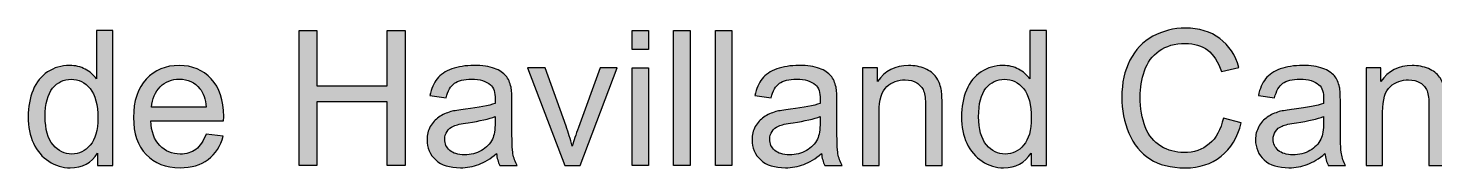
# Model space of a CAD drawing. Extents: x 65 to 355, y 40 to 244.
# Drawn here: x 65.24 to 112.59, y 239.18 to 243.88 of the extents above; entities that cross this region are included whole.
import ezdxf

# ---------------------------------------------------------------- set-up
doc = ezdxf.new("R2010")
doc.units = 0
doc.header["$MEASUREMENT"] = 0
doc.layers.add('TITLE', color=7, linetype='CONTINUOUS')

# ---------------------------------------------------------------- blocks, each defined once
blk = doc.blocks.new('BLOCK_29')
at = {"layer": 'TITLE'}
h = blk.add_hatch(color=7, dxfattribs=at)
h.dxf.hatch_style = 2
edge = h.paths.add_edge_path()
edge.add_spline(control_points=[(105.472, 240.852), (105.472, 240.852), (106.073, 240.701), (106.073, 240.701), (105.947, 240.207), (105.721, 239.83), (105.393, 239.57), (105.065, 239.311), (104.665, 239.181), (104.191, 239.181), (103.702, 239.181), (103.303, 239.281), (102.996, 239.48), (102.689, 239.68), (102.456, 239.969), (102.295, 240.347), (102.135, 240.725), (102.055, 241.132), (102.055, 241.566), (102.055, 242.039), (102.146, 242.452), (102.326, 242.804), (102.507, 243.157), (102.765, 243.424), (103.098, 243.607), (103.432, 243.79), (103.8, 243.882), (104.201, 243.882), (104.655, 243.882), (105.038, 243.766), (105.348, 243.534), (105.658, 243.303), (105.874, 242.977), (105.996, 242.558), (105.996, 242.558), (105.404, 242.418), (105.404, 242.418), (105.298, 242.749), (105.145, 242.99), (104.945, 243.141), (104.744, 243.292), (104.492, 243.367), (104.188, 243.367), (103.839, 243.367), (103.547, 243.283), (103.312, 243.116), (103.078, 242.948), (102.913, 242.724), (102.818, 242.442), (102.723, 242.159), (102.675, 241.868), (102.675, 241.569), (102.675, 241.182), (102.732, 240.845), (102.844, 240.556), (102.957, 240.268), (103.132, 240.053), (103.37, 239.91), (103.607, 239.767), (103.865, 239.696), (104.142, 239.696), (104.479, 239.696), (104.764, 239.793), (104.998, 239.987), (105.231, 240.182), (105.389, 240.47), (105.472, 240.852)], knot_values=[0, 0, 0, 0, 1, 1, 1, 2, 2, 2, 3, 3, 3, 4, 4, 4, 5, 5, 5, 6, 6, 6, 7, 7, 7, 8, 8, 8, 9, 9, 9, 10, 10, 10, 11, 11, 11, 12, 12, 12, 13, 13, 13, 14, 14, 14, 15, 15, 15, 16, 16, 16, 17, 17, 17, 18, 18, 18, 19, 19, 19, 20, 20, 20, 21, 21, 21, 22, 22, 22, 22], degree=3, periodic=1)
h = blk.add_hatch(color=7, dxfattribs=at)
h.dxf.hatch_style = 2
edge = h.paths.add_edge_path()
edge.add_spline(control_points=[(67.583, 239.259), (67.583, 239.259), (67.583, 239.674), (67.583, 239.674), (67.374, 239.348), (67.067, 239.184), (66.662, 239.184), (66.399, 239.184), (66.158, 239.257), (65.938, 239.401), (65.718, 239.546), (65.547, 239.748), (65.426, 240.008), (65.305, 240.267), (65.245, 240.565), (65.245, 240.902), (65.245, 241.231), (65.3, 241.529), (65.409, 241.797), (65.519, 242.064), (65.683, 242.269), (65.902, 242.412), (66.121, 242.555), (66.366, 242.626), (66.637, 242.626), (66.836, 242.626), (67.012, 242.584), (67.167, 242.5), (67.322, 242.417), (67.448, 242.308), (67.546, 242.173), (67.546, 242.173), (67.546, 243.804), (67.546, 243.804), (67.546, 243.804), (68.101, 243.804), (68.101, 243.804), (68.101, 243.804), (68.101, 239.259), (68.101, 239.259), (68.101, 239.259), (67.583, 239.259), (67.583, 239.259)], knot_values=[0, 0, 0, 0, 1, 1, 1, 2, 2, 2, 3, 3, 3, 4, 4, 4, 5, 5, 5, 6, 6, 6, 7, 7, 7, 8, 8, 8, 9, 9, 9, 10, 10, 10, 11, 11, 11, 12, 12, 12, 13, 13, 13, 14, 14, 14, 14], degree=3, periodic=1)
edge = h.paths.add_edge_path()
edge.add_spline(control_points=[(65.819, 240.902), (65.819, 240.48), (65.907, 240.165), (66.085, 239.956), (66.263, 239.748), (66.473, 239.643), (66.715, 239.643), (66.959, 239.643), (67.166, 239.743), (67.336, 239.942), (67.507, 240.142), (67.592, 240.446), (67.592, 240.856), (67.592, 241.306), (67.505, 241.637), (67.332, 241.848), (67.158, 242.059), (66.944, 242.164), (66.69, 242.164), (66.442, 242.164), (66.235, 242.063), (66.068, 241.86), (65.902, 241.658), (65.819, 241.338), (65.819, 240.902)], knot_values=[0, 0, 0, 0, 1, 1, 1, 2, 2, 2, 3, 3, 3, 4, 4, 4, 5, 5, 5, 6, 6, 6, 7, 7, 7, 8, 8, 8, 8], degree=3, periodic=1)
h = blk.add_hatch(color=7, dxfattribs=at)
h.dxf.hatch_style = 2
h.paths.add_polyline_path([(74.364, 239.259), (74.364, 243.804), (74.965, 243.804), (74.965, 241.938), (77.328, 241.938), (77.328, 243.804), (77.929, 243.804), (77.929, 239.259), (77.328, 239.259), (77.328, 241.401), (74.965, 241.401), (74.965, 239.259)])
h = blk.add_hatch(color=7, dxfattribs=at)
h.dxf.hatch_style = 2
h.paths.add_polyline_path([(85.569, 243.162), (85.569, 243.804), (86.127, 243.804), (86.127, 243.162)])
h.paths.add_polyline_path([(85.569, 239.259), (85.569, 242.552), (86.127, 242.552), (86.127, 239.259)])
h = blk.add_hatch(color=7, dxfattribs=at)
h.dxf.hatch_style = 2
h.paths.add_polyline_path([(86.965, 239.259), (86.965, 243.804), (87.523, 243.804), (87.523, 239.259)])
h = blk.add_hatch(color=7, dxfattribs=at)
h.dxf.hatch_style = 2
h.paths.add_polyline_path([(88.375, 239.259), (88.375, 243.804), (88.933, 243.804), (88.933, 239.259)])
h = blk.add_hatch(color=7, dxfattribs=at)
h.dxf.hatch_style = 2
edge = h.paths.add_edge_path()
edge.add_spline(control_points=[(98.998, 239.259), (98.998, 239.259), (98.998, 239.674), (98.998, 239.674), (98.789, 239.348), (98.482, 239.184), (98.077, 239.184), (97.815, 239.184), (97.573, 239.257), (97.353, 239.401), (97.133, 239.546), (96.962, 239.748), (96.841, 240.008), (96.721, 240.267), (96.66, 240.565), (96.66, 240.902), (96.66, 241.231), (96.715, 241.529), (96.824, 241.797), (96.934, 242.064), (97.098, 242.269), (97.317, 242.412), (97.537, 242.555), (97.781, 242.626), (98.052, 242.626), (98.251, 242.626), (98.427, 242.584), (98.582, 242.5), (98.737, 242.417), (98.864, 242.308), (98.961, 242.173), (98.961, 242.173), (98.961, 243.804), (98.961, 243.804), (98.961, 243.804), (99.516, 243.804), (99.516, 243.804), (99.516, 243.804), (99.516, 239.259), (99.516, 239.259), (99.516, 239.259), (98.998, 239.259), (98.998, 239.259)], knot_values=[0, 0, 0, 0, 1, 1, 1, 2, 2, 2, 3, 3, 3, 4, 4, 4, 5, 5, 5, 6, 6, 6, 7, 7, 7, 8, 8, 8, 9, 9, 9, 10, 10, 10, 11, 11, 11, 12, 12, 12, 13, 13, 13, 14, 14, 14, 14], degree=3, periodic=1)
edge = h.paths.add_edge_path()
edge.add_spline(control_points=[(97.234, 240.902), (97.234, 240.48), (97.323, 240.165), (97.5, 239.956), (97.678, 239.748), (97.888, 239.643), (98.13, 239.643), (98.374, 239.643), (98.581, 239.743), (98.751, 239.942), (98.922, 240.142), (99.007, 240.446), (99.007, 240.856), (99.007, 241.306), (98.92, 241.637), (98.747, 241.848), (98.573, 242.059), (98.359, 242.164), (98.105, 242.164), (97.857, 242.164), (97.65, 242.063), (97.483, 241.86), (97.317, 241.658), (97.234, 241.338), (97.234, 240.902)], knot_values=[0, 0, 0, 0, 1, 1, 1, 2, 2, 2, 3, 3, 3, 4, 4, 4, 5, 5, 5, 6, 6, 6, 7, 7, 7, 8, 8, 8, 8], degree=3, periodic=1)
h = blk.add_hatch(color=7, dxfattribs=at)
h.dxf.hatch_style = 2
edge = h.paths.add_edge_path()
edge.add_spline(control_points=[(71.232, 240.319), (71.232, 240.319), (71.809, 240.248), (71.809, 240.248), (71.718, 239.911), (71.549, 239.649), (71.303, 239.463), (71.058, 239.277), (70.743, 239.184), (70.361, 239.184), (69.879, 239.184), (69.497, 239.333), (69.215, 239.629), (68.933, 239.926), (68.792, 240.342), (68.792, 240.877), (68.792, 241.431), (68.935, 241.861), (69.22, 242.167), (69.505, 242.473), (69.875, 242.626), (70.33, 242.626), (70.77, 242.626), (71.13, 242.476), (71.409, 242.176), (71.688, 241.877), (71.827, 241.455), (71.827, 240.911), (71.827, 240.878), (71.826, 240.829), (71.824, 240.763), (71.824, 240.763), (69.369, 240.763), (69.369, 240.763), (69.389, 240.401), (69.492, 240.124), (69.676, 239.932), (69.86, 239.739), (70.089, 239.643), (70.364, 239.643), (70.569, 239.643), (70.743, 239.697), (70.888, 239.804), (71.033, 239.912), (71.147, 240.084), (71.232, 240.319)], knot_values=[0, 0, 0, 0, 1, 1, 1, 2, 2, 2, 3, 3, 3, 4, 4, 4, 5, 5, 5, 6, 6, 6, 7, 7, 7, 8, 8, 8, 9, 9, 9, 10, 10, 10, 11, 11, 11, 12, 12, 12, 13, 13, 13, 14, 14, 14, 15, 15, 15, 15], degree=3, periodic=1)
edge = h.paths.add_edge_path()
edge.add_spline(control_points=[(69.4, 241.221), (69.4, 241.221), (71.238, 241.221), (71.238, 241.221), (71.214, 241.498), (71.143, 241.706), (71.028, 241.845), (70.85, 242.06), (70.619, 242.167), (70.336, 242.167), (70.08, 242.167), (69.864, 242.081), (69.69, 241.91), (69.515, 241.738), (69.418, 241.509), (69.4, 241.221)], knot_values=[0, 0, 0, 0, 1, 1, 1, 2, 2, 2, 3, 3, 3, 4, 4, 4, 5, 5, 5, 5], degree=3, periodic=1)
h = blk.add_hatch(color=7, dxfattribs=at)
h.dxf.hatch_style = 2
edge = h.paths.add_edge_path()
edge.add_spline(control_points=[(81.008, 239.665), (80.802, 239.489), (80.603, 239.365), (80.411, 239.293), (80.22, 239.221), (80.015, 239.184), (79.796, 239.184), (79.434, 239.184), (79.156, 239.273), (78.962, 239.449), (78.768, 239.626), (78.67, 239.852), (78.67, 240.127), (78.67, 240.288), (78.707, 240.435), (78.781, 240.569), (78.854, 240.702), (78.95, 240.809), (79.069, 240.89), (79.188, 240.97), (79.322, 241.031), (79.47, 241.073), (79.58, 241.102), (79.745, 241.129), (79.967, 241.156), (80.417, 241.21), (80.749, 241.274), (80.962, 241.349), (80.964, 241.425), (80.965, 241.474), (80.965, 241.494), (80.965, 241.722), (80.912, 241.882), (80.807, 241.975), (80.664, 242.101), (80.452, 242.164), (80.171, 242.164), (79.909, 242.164), (79.715, 242.118), (79.59, 242.026), (79.465, 241.934), (79.372, 241.771), (79.312, 241.538), (79.312, 241.538), (78.767, 241.612), (78.767, 241.612), (78.816, 241.846), (78.898, 242.034), (79.012, 242.178), (79.125, 242.322), (79.29, 242.432), (79.505, 242.51), (79.72, 242.587), (79.969, 242.626), (80.252, 242.626), (80.533, 242.626), (80.761, 242.593), (80.937, 242.527), (81.113, 242.461), (81.242, 242.377), (81.325, 242.277), (81.407, 242.177), (81.465, 242.05), (81.498, 241.897), (81.517, 241.802), (81.526, 241.631), (81.526, 241.383), (81.526, 241.383), (81.526, 240.639), (81.526, 240.639), (81.526, 240.12), (81.538, 239.792), (81.562, 239.654), (81.586, 239.517), (81.633, 239.385), (81.703, 239.259), (81.703, 239.259), (81.12, 239.259), (81.12, 239.259), (81.062, 239.375), (81.025, 239.51), (81.008, 239.665)], knot_values=[0, 0, 0, 0, 1, 1, 1, 2, 2, 2, 3, 3, 3, 4, 4, 4, 5, 5, 5, 6, 6, 6, 7, 7, 7, 8, 8, 8, 9, 9, 9, 10, 10, 10, 11, 11, 11, 12, 12, 12, 13, 13, 13, 14, 14, 14, 15, 15, 15, 16, 16, 16, 17, 17, 17, 18, 18, 18, 19, 19, 19, 20, 20, 20, 21, 21, 21, 22, 22, 22, 23, 23, 23, 24, 24, 24, 25, 25, 25, 26, 26, 26, 27, 27, 27, 27], degree=3, periodic=1)
edge = h.paths.add_edge_path()
edge.add_spline(control_points=[(80.962, 240.911), (80.759, 240.829), (80.455, 240.758), (80.05, 240.701), (79.821, 240.667), (79.659, 240.63), (79.563, 240.589), (79.468, 240.548), (79.395, 240.487), (79.343, 240.408), (79.292, 240.328), (79.266, 240.24), (79.266, 240.142), (79.266, 239.994), (79.322, 239.87), (79.435, 239.77), (79.547, 239.671), (79.712, 239.622), (79.929, 239.622), (80.144, 239.622), (80.335, 239.669), (80.503, 239.763), (80.67, 239.857), (80.793, 239.985), (80.872, 240.149), (80.932, 240.275), (80.962, 240.461), (80.962, 240.707), (80.962, 240.707), (80.962, 240.911), (80.962, 240.911)], knot_values=[0, 0, 0, 0, 1, 1, 1, 2, 2, 2, 3, 3, 3, 4, 4, 4, 5, 5, 5, 6, 6, 6, 7, 7, 7, 8, 8, 8, 9, 9, 9, 10, 10, 10, 10], degree=3, periodic=1)
h = blk.add_hatch(color=7, dxfattribs=at)
h.dxf.hatch_style = 2
edge = h.paths.add_edge_path()
edge.add_spline(control_points=[(83.306, 239.259), (83.306, 239.259), (82.053, 242.552), (82.053, 242.552), (82.053, 242.552), (82.642, 242.552), (82.642, 242.552), (82.642, 242.552), (83.349, 240.58), (83.349, 240.58), (83.426, 240.367), (83.496, 240.146), (83.56, 239.916), (83.61, 240.09), (83.679, 240.299), (83.768, 240.542), (83.768, 240.542), (84.5, 242.552), (84.5, 242.552), (84.5, 242.552), (85.073, 242.552), (85.073, 242.552), (85.073, 242.552), (83.827, 239.259), (83.827, 239.259), (83.827, 239.259), (83.306, 239.259), (83.306, 239.259)], knot_values=[0, 0, 0, 0, 1, 1, 1, 2, 2, 2, 3, 3, 3, 4, 4, 4, 5, 5, 5, 6, 6, 6, 7, 7, 7, 8, 8, 8, 9, 9, 9, 9], degree=3, periodic=1)
h = blk.add_hatch(color=7, dxfattribs=at)
h.dxf.hatch_style = 2
edge = h.paths.add_edge_path()
edge.add_spline(control_points=[(91.947, 239.665), (91.74, 239.489), (91.542, 239.365), (91.35, 239.293), (91.159, 239.221), (90.954, 239.184), (90.735, 239.184), (90.373, 239.184), (90.095, 239.273), (89.901, 239.449), (89.706, 239.626), (89.609, 239.852), (89.609, 240.127), (89.609, 240.288), (89.646, 240.435), (89.719, 240.569), (89.793, 240.702), (89.889, 240.809), (90.008, 240.89), (90.127, 240.97), (90.26, 241.031), (90.409, 241.073), (90.519, 241.102), (90.684, 241.129), (90.905, 241.156), (91.356, 241.21), (91.688, 241.274), (91.901, 241.349), (91.903, 241.425), (91.904, 241.474), (91.904, 241.494), (91.904, 241.722), (91.851, 241.882), (91.746, 241.975), (91.603, 242.101), (91.391, 242.164), (91.11, 242.164), (90.848, 242.164), (90.654, 242.118), (90.529, 242.026), (90.404, 241.934), (90.311, 241.771), (90.251, 241.538), (90.251, 241.538), (89.705, 241.612), (89.705, 241.612), (89.755, 241.846), (89.837, 242.034), (89.95, 242.178), (90.064, 242.322), (90.228, 242.432), (90.443, 242.51), (90.658, 242.587), (90.907, 242.626), (91.191, 242.626), (91.472, 242.626), (91.7, 242.593), (91.876, 242.527), (92.052, 242.461), (92.181, 242.377), (92.263, 242.277), (92.346, 242.177), (92.404, 242.05), (92.437, 241.897), (92.456, 241.802), (92.465, 241.631), (92.465, 241.383), (92.465, 241.383), (92.465, 240.639), (92.465, 240.639), (92.465, 240.12), (92.477, 239.792), (92.501, 239.654), (92.524, 239.517), (92.571, 239.385), (92.642, 239.259), (92.642, 239.259), (92.059, 239.259), (92.059, 239.259), (92.001, 239.375), (91.964, 239.51), (91.947, 239.665)], knot_values=[0, 0, 0, 0, 1, 1, 1, 2, 2, 2, 3, 3, 3, 4, 4, 4, 5, 5, 5, 6, 6, 6, 7, 7, 7, 8, 8, 8, 9, 9, 9, 10, 10, 10, 11, 11, 11, 12, 12, 12, 13, 13, 13, 14, 14, 14, 15, 15, 15, 16, 16, 16, 17, 17, 17, 18, 18, 18, 19, 19, 19, 20, 20, 20, 21, 21, 21, 22, 22, 22, 23, 23, 23, 24, 24, 24, 25, 25, 25, 26, 26, 26, 27, 27, 27, 27], degree=3, periodic=1)
edge = h.paths.add_edge_path()
edge.add_spline(control_points=[(91.901, 240.911), (91.698, 240.829), (91.394, 240.758), (90.989, 240.701), (90.76, 240.667), (90.597, 240.63), (90.502, 240.589), (90.407, 240.548), (90.334, 240.487), (90.282, 240.408), (90.23, 240.328), (90.205, 240.24), (90.205, 240.142), (90.205, 239.994), (90.261, 239.87), (90.374, 239.77), (90.486, 239.671), (90.651, 239.622), (90.868, 239.622), (91.083, 239.622), (91.274, 239.669), (91.442, 239.763), (91.609, 239.857), (91.732, 239.985), (91.811, 240.149), (91.871, 240.275), (91.901, 240.461), (91.901, 240.707), (91.901, 240.707), (91.901, 240.911), (91.901, 240.911)], knot_values=[0, 0, 0, 0, 1, 1, 1, 2, 2, 2, 3, 3, 3, 4, 4, 4, 5, 5, 5, 6, 6, 6, 7, 7, 7, 8, 8, 8, 9, 9, 9, 10, 10, 10, 10], degree=3, periodic=1)
h = blk.add_hatch(color=7, dxfattribs=at)
h.dxf.hatch_style = 2
edge = h.paths.add_edge_path()
edge.add_spline(control_points=[(93.33, 239.259), (93.33, 239.259), (93.33, 242.552), (93.33, 242.552), (93.33, 242.552), (93.832, 242.552), (93.832, 242.552), (93.832, 242.552), (93.832, 242.083), (93.832, 242.083), (94.074, 242.445), (94.424, 242.626), (94.88, 242.626), (95.079, 242.626), (95.261, 242.59), (95.428, 242.519), (95.594, 242.448), (95.719, 242.354), (95.801, 242.238), (95.884, 242.123), (95.942, 241.985), (95.975, 241.826), (95.996, 241.723), (96.006, 241.542), (96.006, 241.283), (96.006, 241.283), (96.006, 239.259), (96.006, 239.259), (96.006, 239.259), (95.448, 239.259), (95.448, 239.259), (95.448, 239.259), (95.448, 241.262), (95.448, 241.262), (95.448, 241.489), (95.426, 241.659), (95.383, 241.772), (95.339, 241.884), (95.262, 241.974), (95.152, 242.042), (95.041, 242.109), (94.911, 242.142), (94.763, 242.142), (94.525, 242.142), (94.32, 242.067), (94.147, 241.916), (93.974, 241.765), (93.888, 241.479), (93.888, 241.057), (93.888, 241.057), (93.888, 239.259), (93.888, 239.259), (93.888, 239.259), (93.33, 239.259), (93.33, 239.259)], knot_values=[0, 0, 0, 0, 1, 1, 1, 2, 2, 2, 3, 3, 3, 4, 4, 4, 5, 5, 5, 6, 6, 6, 7, 7, 7, 8, 8, 8, 9, 9, 9, 10, 10, 10, 11, 11, 11, 12, 12, 12, 13, 13, 13, 14, 14, 14, 15, 15, 15, 16, 16, 16, 17, 17, 17, 18, 18, 18, 18], degree=3, periodic=1)
h = blk.add_hatch(color=7, dxfattribs=at)
h.dxf.hatch_style = 2
edge = h.paths.add_edge_path()
edge.add_spline(control_points=[(108.892, 239.665), (108.685, 239.489), (108.486, 239.365), (108.295, 239.293), (108.104, 239.221), (107.899, 239.184), (107.68, 239.184), (107.318, 239.184), (107.04, 239.273), (106.846, 239.449), (106.651, 239.626), (106.554, 239.852), (106.554, 240.127), (106.554, 240.288), (106.591, 240.435), (106.664, 240.569), (106.737, 240.702), (106.834, 240.809), (106.952, 240.89), (107.071, 240.97), (107.205, 241.031), (107.354, 241.073), (107.464, 241.102), (107.629, 241.129), (107.85, 241.156), (108.301, 241.21), (108.632, 241.274), (108.845, 241.349), (108.847, 241.425), (108.848, 241.474), (108.848, 241.494), (108.848, 241.722), (108.796, 241.882), (108.69, 241.975), (108.548, 242.101), (108.336, 242.164), (108.055, 242.164), (107.792, 242.164), (107.598, 242.118), (107.473, 242.026), (107.348, 241.934), (107.256, 241.771), (107.196, 241.538), (107.196, 241.538), (106.65, 241.612), (106.65, 241.612), (106.7, 241.846), (106.781, 242.034), (106.895, 242.178), (107.009, 242.322), (107.173, 242.432), (107.388, 242.51), (107.603, 242.587), (107.852, 242.626), (108.135, 242.626), (108.416, 242.626), (108.645, 242.593), (108.821, 242.527), (108.996, 242.461), (109.125, 242.377), (109.208, 242.277), (109.291, 242.177), (109.349, 242.05), (109.382, 241.897), (109.4, 241.802), (109.41, 241.631), (109.41, 241.383), (109.41, 241.383), (109.41, 240.639), (109.41, 240.639), (109.41, 240.12), (109.422, 239.792), (109.445, 239.654), (109.469, 239.517), (109.516, 239.385), (109.586, 239.259), (109.586, 239.259), (109.004, 239.259), (109.004, 239.259), (108.946, 239.375), (108.908, 239.51), (108.892, 239.665)], knot_values=[0, 0, 0, 0, 1, 1, 1, 2, 2, 2, 3, 3, 3, 4, 4, 4, 5, 5, 5, 6, 6, 6, 7, 7, 7, 8, 8, 8, 9, 9, 9, 10, 10, 10, 11, 11, 11, 12, 12, 12, 13, 13, 13, 14, 14, 14, 15, 15, 15, 16, 16, 16, 17, 17, 17, 18, 18, 18, 19, 19, 19, 20, 20, 20, 21, 21, 21, 22, 22, 22, 23, 23, 23, 24, 24, 24, 25, 25, 25, 26, 26, 26, 27, 27, 27, 27], degree=3, periodic=1)
edge = h.paths.add_edge_path()
edge.add_spline(control_points=[(108.845, 240.911), (108.643, 240.829), (108.339, 240.758), (107.934, 240.701), (107.704, 240.667), (107.542, 240.63), (107.447, 240.589), (107.352, 240.548), (107.279, 240.487), (107.227, 240.408), (107.175, 240.328), (107.149, 240.24), (107.149, 240.142), (107.149, 239.994), (107.206, 239.87), (107.318, 239.77), (107.431, 239.671), (107.596, 239.622), (107.813, 239.622), (108.028, 239.622), (108.219, 239.669), (108.386, 239.763), (108.554, 239.857), (108.677, 239.985), (108.755, 240.149), (108.815, 240.275), (108.845, 240.461), (108.845, 240.707), (108.845, 240.707), (108.845, 240.911), (108.845, 240.911)], knot_values=[0, 0, 0, 0, 1, 1, 1, 2, 2, 2, 3, 3, 3, 4, 4, 4, 5, 5, 5, 6, 6, 6, 7, 7, 7, 8, 8, 8, 9, 9, 9, 10, 10, 10, 10], degree=3, periodic=1)
h = blk.add_hatch(color=7, dxfattribs=at)
h.dxf.hatch_style = 2
edge = h.paths.add_edge_path()
edge.add_spline(control_points=[(110.275, 239.259), (110.275, 239.259), (110.275, 242.552), (110.275, 242.552), (110.275, 242.552), (110.777, 242.552), (110.777, 242.552), (110.777, 242.552), (110.777, 242.083), (110.777, 242.083), (111.019, 242.445), (111.368, 242.626), (111.825, 242.626), (112.023, 242.626), (112.206, 242.59), (112.372, 242.519), (112.539, 242.448), (112.663, 242.354), (112.746, 242.238), (112.829, 242.123), (112.886, 241.985), (112.92, 241.826), (112.94, 241.723), (112.951, 241.542), (112.951, 241.283), (112.951, 241.283), (112.951, 239.259), (112.951, 239.259), (112.951, 239.259), (112.392, 239.259), (112.392, 239.259), (112.392, 239.259), (112.392, 241.262), (112.392, 241.262), (112.392, 241.489), (112.371, 241.659), (112.327, 241.772), (112.284, 241.884), (112.207, 241.974), (112.096, 242.042), (111.986, 242.109), (111.856, 242.142), (111.707, 242.142), (111.47, 242.142), (111.264, 242.067), (111.092, 241.916), (110.919, 241.765), (110.833, 241.479), (110.833, 241.057), (110.833, 241.057), (110.833, 239.259), (110.833, 239.259), (110.833, 239.259), (110.275, 239.259), (110.275, 239.259)], knot_values=[0, 0, 0, 0, 1, 1, 1, 2, 2, 2, 3, 3, 3, 4, 4, 4, 5, 5, 5, 6, 6, 6, 7, 7, 7, 8, 8, 8, 9, 9, 9, 10, 10, 10, 11, 11, 11, 12, 12, 12, 13, 13, 13, 14, 14, 14, 15, 15, 15, 16, 16, 16, 17, 17, 17, 18, 18, 18, 18], degree=3, periodic=1)
for points in [[(74.364, 239.259), (74.364, 243.804), (74.965, 243.804), (74.965, 241.938), (77.328, 241.938), (77.328, 243.804), (77.929, 243.804), (77.929, 239.259), (77.328, 239.259), (77.328, 241.401), (74.965, 241.401), (74.965, 239.259), (74.364, 239.259)], [(85.569, 243.162), (85.569, 243.804), (86.127, 243.804), (86.127, 243.162), (85.569, 243.162)], [(86.965, 239.259), (86.965, 243.804), (87.523, 243.804), (87.523, 239.259), (86.965, 239.259)], [(88.375, 239.259), (88.375, 243.804), (88.933, 243.804), (88.933, 239.259), (88.375, 239.259)], [(85.569, 239.259), (85.569, 242.552), (86.127, 242.552), (86.127, 239.259), (85.569, 239.259)]]:
    blk.add_lwpolyline(points, dxfattribs=at)
for points, knots in [([(105.472, 240.852), (105.472, 240.852), (106.073, 240.701), (106.073, 240.701), (105.947, 240.207), (105.721, 239.83), (105.393, 239.57), (105.065, 239.311), (104.665, 239.181), (104.191, 239.181), (103.702, 239.181), (103.303, 239.281), (102.996, 239.48), (102.689, 239.68), (102.456, 239.969), (102.295, 240.347), (102.135, 240.725), (102.055, 241.132), (102.055, 241.566), (102.055, 242.039), (102.146, 242.452), (102.326, 242.804), (102.507, 243.157), (102.765, 243.424), (103.098, 243.607), (103.432, 243.79), (103.8, 243.882), (104.201, 243.882), (104.655, 243.882), (105.038, 243.766), (105.348, 243.534), (105.658, 243.303), (105.874, 242.977), (105.996, 242.558), (105.996, 242.558), (105.404, 242.418), (105.404, 242.418), (105.298, 242.749), (105.145, 242.99), (104.945, 243.141), (104.744, 243.292), (104.492, 243.367), (104.188, 243.367), (103.839, 243.367), (103.547, 243.283), (103.312, 243.116), (103.078, 242.948), (102.913, 242.724), (102.818, 242.442), (102.723, 242.159), (102.675, 241.868), (102.675, 241.569), (102.675, 241.182), (102.732, 240.845), (102.844, 240.556), (102.957, 240.268), (103.132, 240.053), (103.37, 239.91), (103.607, 239.767), (103.865, 239.696), (104.142, 239.696), (104.479, 239.696), (104.764, 239.793), (104.998, 239.987), (105.231, 240.182), (105.389, 240.47), (105.472, 240.852)], [0, 0, 0, 0, 1, 1, 1, 2, 2, 2, 3, 3, 3, 4, 4, 4, 5, 5, 5, 6, 6, 6, 7, 7, 7, 8, 8, 8, 9, 9, 9, 10, 10, 10, 11, 11, 11, 12, 12, 12, 13, 13, 13, 14, 14, 14, 15, 15, 15, 16, 16, 16, 17, 17, 17, 18, 18, 18, 19, 19, 19, 20, 20, 20, 21, 21, 21, 22, 22, 22, 22]), ([(67.583, 239.259), (67.583, 239.259), (67.583, 239.674), (67.583, 239.674), (67.374, 239.348), (67.067, 239.184), (66.662, 239.184), (66.399, 239.184), (66.158, 239.257), (65.938, 239.401), (65.718, 239.546), (65.547, 239.748), (65.426, 240.008), (65.305, 240.267), (65.245, 240.565), (65.245, 240.902), (65.245, 241.231), (65.3, 241.529), (65.409, 241.797), (65.519, 242.064), (65.683, 242.269), (65.902, 242.412), (66.121, 242.555), (66.366, 242.626), (66.637, 242.626), (66.836, 242.626), (67.012, 242.584), (67.167, 242.5), (67.322, 242.417), (67.448, 242.308), (67.546, 242.173), (67.546, 242.173), (67.546, 243.804), (67.546, 243.804), (67.546, 243.804), (68.101, 243.804), (68.101, 243.804), (68.101, 243.804), (68.101, 239.259), (68.101, 239.259), (68.101, 239.259), (67.583, 239.259), (67.583, 239.259)], [0, 0, 0, 0, 1, 1, 1, 2, 2, 2, 3, 3, 3, 4, 4, 4, 5, 5, 5, 6, 6, 6, 7, 7, 7, 8, 8, 8, 9, 9, 9, 10, 10, 10, 11, 11, 11, 12, 12, 12, 13, 13, 13, 14, 14, 14, 14]), ([(98.998, 239.259), (98.998, 239.259), (98.998, 239.674), (98.998, 239.674), (98.789, 239.348), (98.482, 239.184), (98.077, 239.184), (97.815, 239.184), (97.573, 239.257), (97.353, 239.401), (97.133, 239.546), (96.962, 239.748), (96.841, 240.008), (96.721, 240.267), (96.66, 240.565), (96.66, 240.902), (96.66, 241.231), (96.715, 241.529), (96.824, 241.797), (96.934, 242.064), (97.098, 242.269), (97.317, 242.412), (97.537, 242.555), (97.781, 242.626), (98.052, 242.626), (98.251, 242.626), (98.427, 242.584), (98.582, 242.5), (98.737, 242.417), (98.864, 242.308), (98.961, 242.173), (98.961, 242.173), (98.961, 243.804), (98.961, 243.804), (98.961, 243.804), (99.516, 243.804), (99.516, 243.804), (99.516, 243.804), (99.516, 239.259), (99.516, 239.259), (99.516, 239.259), (98.998, 239.259), (98.998, 239.259)], [0, 0, 0, 0, 1, 1, 1, 2, 2, 2, 3, 3, 3, 4, 4, 4, 5, 5, 5, 6, 6, 6, 7, 7, 7, 8, 8, 8, 9, 9, 9, 10, 10, 10, 11, 11, 11, 12, 12, 12, 13, 13, 13, 14, 14, 14, 14]), ([(71.232, 240.319), (71.232, 240.319), (71.809, 240.248), (71.809, 240.248), (71.718, 239.911), (71.549, 239.649), (71.303, 239.463), (71.058, 239.277), (70.743, 239.184), (70.361, 239.184), (69.879, 239.184), (69.497, 239.333), (69.215, 239.629), (68.933, 239.926), (68.792, 240.342), (68.792, 240.877), (68.792, 241.431), (68.935, 241.861), (69.22, 242.167), (69.505, 242.473), (69.875, 242.626), (70.33, 242.626), (70.77, 242.626), (71.13, 242.476), (71.409, 242.176), (71.688, 241.877), (71.827, 241.455), (71.827, 240.911), (71.827, 240.878), (71.826, 240.829), (71.824, 240.763), (71.824, 240.763), (69.369, 240.763), (69.369, 240.763), (69.389, 240.401), (69.492, 240.124), (69.676, 239.932), (69.86, 239.739), (70.089, 239.643), (70.364, 239.643), (70.569, 239.643), (70.743, 239.697), (70.888, 239.804), (71.033, 239.912), (71.147, 240.084), (71.232, 240.319)], [0, 0, 0, 0, 1, 1, 1, 2, 2, 2, 3, 3, 3, 4, 4, 4, 5, 5, 5, 6, 6, 6, 7, 7, 7, 8, 8, 8, 9, 9, 9, 10, 10, 10, 11, 11, 11, 12, 12, 12, 13, 13, 13, 14, 14, 14, 15, 15, 15, 15]), ([(81.008, 239.665), (80.802, 239.489), (80.603, 239.365), (80.411, 239.293), (80.22, 239.221), (80.015, 239.184), (79.796, 239.184), (79.434, 239.184), (79.156, 239.273), (78.962, 239.449), (78.768, 239.626), (78.67, 239.852), (78.67, 240.127), (78.67, 240.288), (78.707, 240.435), (78.781, 240.569), (78.854, 240.702), (78.95, 240.809), (79.069, 240.89), (79.188, 240.97), (79.322, 241.031), (79.47, 241.073), (79.58, 241.102), (79.745, 241.129), (79.967, 241.156), (80.417, 241.21), (80.749, 241.274), (80.962, 241.349), (80.964, 241.425), (80.965, 241.474), (80.965, 241.494), (80.965, 241.722), (80.912, 241.882), (80.807, 241.975), (80.664, 242.101), (80.452, 242.164), (80.171, 242.164), (79.909, 242.164), (79.715, 242.118), (79.59, 242.026), (79.465, 241.934), (79.372, 241.771), (79.312, 241.538), (79.312, 241.538), (78.767, 241.612), (78.767, 241.612), (78.816, 241.846), (78.898, 242.034), (79.012, 242.178), (79.125, 242.322), (79.29, 242.432), (79.505, 242.51), (79.72, 242.587), (79.969, 242.626), (80.252, 242.626), (80.533, 242.626), (80.761, 242.593), (80.937, 242.527), (81.113, 242.461), (81.242, 242.377), (81.325, 242.277), (81.407, 242.177), (81.465, 242.05), (81.498, 241.897), (81.517, 241.802), (81.526, 241.631), (81.526, 241.383), (81.526, 241.383), (81.526, 240.639), (81.526, 240.639), (81.526, 240.12), (81.538, 239.792), (81.562, 239.654), (81.586, 239.517), (81.633, 239.385), (81.703, 239.259), (81.703, 239.259), (81.12, 239.259), (81.12, 239.259), (81.062, 239.375), (81.025, 239.51), (81.008, 239.665)], [0, 0, 0, 0, 1, 1, 1, 2, 2, 2, 3, 3, 3, 4, 4, 4, 5, 5, 5, 6, 6, 6, 7, 7, 7, 8, 8, 8, 9, 9, 9, 10, 10, 10, 11, 11, 11, 12, 12, 12, 13, 13, 13, 14, 14, 14, 15, 15, 15, 16, 16, 16, 17, 17, 17, 18, 18, 18, 19, 19, 19, 20, 20, 20, 21, 21, 21, 22, 22, 22, 23, 23, 23, 24, 24, 24, 25, 25, 25, 26, 26, 26, 27, 27, 27, 27]), ([(83.306, 239.259), (83.306, 239.259), (82.053, 242.552), (82.053, 242.552), (82.053, 242.552), (82.642, 242.552), (82.642, 242.552), (82.642, 242.552), (83.349, 240.58), (83.349, 240.58), (83.426, 240.367), (83.496, 240.146), (83.56, 239.916), (83.61, 240.09), (83.679, 240.299), (83.768, 240.542), (83.768, 240.542), (84.5, 242.552), (84.5, 242.552), (84.5, 242.552), (85.073, 242.552), (85.073, 242.552), (85.073, 242.552), (83.827, 239.259), (83.827, 239.259), (83.827, 239.259), (83.306, 239.259), (83.306, 239.259)], [0, 0, 0, 0, 1, 1, 1, 2, 2, 2, 3, 3, 3, 4, 4, 4, 5, 5, 5, 6, 6, 6, 7, 7, 7, 8, 8, 8, 9, 9, 9, 9]), ([(91.947, 239.665), (91.74, 239.489), (91.542, 239.365), (91.35, 239.293), (91.159, 239.221), (90.954, 239.184), (90.735, 239.184), (90.373, 239.184), (90.095, 239.273), (89.901, 239.449), (89.706, 239.626), (89.609, 239.852), (89.609, 240.127), (89.609, 240.288), (89.646, 240.435), (89.719, 240.569), (89.793, 240.702), (89.889, 240.809), (90.008, 240.89), (90.127, 240.97), (90.26, 241.031), (90.409, 241.073), (90.519, 241.102), (90.684, 241.129), (90.905, 241.156), (91.356, 241.21), (91.688, 241.274), (91.901, 241.349), (91.903, 241.425), (91.904, 241.474), (91.904, 241.494), (91.904, 241.722), (91.851, 241.882), (91.746, 241.975), (91.603, 242.101), (91.391, 242.164), (91.11, 242.164), (90.848, 242.164), (90.654, 242.118), (90.529, 242.026), (90.404, 241.934), (90.311, 241.771), (90.251, 241.538), (90.251, 241.538), (89.705, 241.612), (89.705, 241.612), (89.755, 241.846), (89.837, 242.034), (89.95, 242.178), (90.064, 242.322), (90.228, 242.432), (90.443, 242.51), (90.658, 242.587), (90.907, 242.626), (91.191, 242.626), (91.472, 242.626), (91.7, 242.593), (91.876, 242.527), (92.052, 242.461), (92.181, 242.377), (92.263, 242.277), (92.346, 242.177), (92.404, 242.05), (92.437, 241.897), (92.456, 241.802), (92.465, 241.631), (92.465, 241.383), (92.465, 241.383), (92.465, 240.639), (92.465, 240.639), (92.465, 240.12), (92.477, 239.792), (92.501, 239.654), (92.524, 239.517), (92.571, 239.385), (92.642, 239.259), (92.642, 239.259), (92.059, 239.259), (92.059, 239.259), (92.001, 239.375), (91.964, 239.51), (91.947, 239.665)], [0, 0, 0, 0, 1, 1, 1, 2, 2, 2, 3, 3, 3, 4, 4, 4, 5, 5, 5, 6, 6, 6, 7, 7, 7, 8, 8, 8, 9, 9, 9, 10, 10, 10, 11, 11, 11, 12, 12, 12, 13, 13, 13, 14, 14, 14, 15, 15, 15, 16, 16, 16, 17, 17, 17, 18, 18, 18, 19, 19, 19, 20, 20, 20, 21, 21, 21, 22, 22, 22, 23, 23, 23, 24, 24, 24, 25, 25, 25, 26, 26, 26, 27, 27, 27, 27]), ([(93.33, 239.259), (93.33, 239.259), (93.33, 242.552), (93.33, 242.552), (93.33, 242.552), (93.832, 242.552), (93.832, 242.552), (93.832, 242.552), (93.832, 242.083), (93.832, 242.083), (94.074, 242.445), (94.424, 242.626), (94.88, 242.626), (95.079, 242.626), (95.261, 242.59), (95.428, 242.519), (95.594, 242.448), (95.719, 242.354), (95.801, 242.238), (95.884, 242.123), (95.942, 241.985), (95.975, 241.826), (95.996, 241.723), (96.006, 241.542), (96.006, 241.283), (96.006, 241.283), (96.006, 239.259), (96.006, 239.259), (96.006, 239.259), (95.448, 239.259), (95.448, 239.259), (95.448, 239.259), (95.448, 241.262), (95.448, 241.262), (95.448, 241.489), (95.426, 241.659), (95.383, 241.772), (95.339, 241.884), (95.262, 241.974), (95.152, 242.042), (95.041, 242.109), (94.911, 242.142), (94.763, 242.142), (94.525, 242.142), (94.32, 242.067), (94.147, 241.916), (93.974, 241.765), (93.888, 241.479), (93.888, 241.057), (93.888, 241.057), (93.888, 239.259), (93.888, 239.259), (93.888, 239.259), (93.33, 239.259), (93.33, 239.259)], [0, 0, 0, 0, 1, 1, 1, 2, 2, 2, 3, 3, 3, 4, 4, 4, 5, 5, 5, 6, 6, 6, 7, 7, 7, 8, 8, 8, 9, 9, 9, 10, 10, 10, 11, 11, 11, 12, 12, 12, 13, 13, 13, 14, 14, 14, 15, 15, 15, 16, 16, 16, 17, 17, 17, 18, 18, 18, 18]), ([(108.892, 239.665), (108.685, 239.489), (108.486, 239.365), (108.295, 239.293), (108.104, 239.221), (107.899, 239.184), (107.68, 239.184), (107.318, 239.184), (107.04, 239.273), (106.846, 239.449), (106.651, 239.626), (106.554, 239.852), (106.554, 240.127), (106.554, 240.288), (106.591, 240.435), (106.664, 240.569), (106.737, 240.702), (106.834, 240.809), (106.952, 240.89), (107.071, 240.97), (107.205, 241.031), (107.354, 241.073), (107.464, 241.102), (107.629, 241.129), (107.85, 241.156), (108.301, 241.21), (108.632, 241.274), (108.845, 241.349), (108.847, 241.425), (108.848, 241.474), (108.848, 241.494), (108.848, 241.722), (108.796, 241.882), (108.69, 241.975), (108.548, 242.101), (108.336, 242.164), (108.055, 242.164), (107.792, 242.164), (107.598, 242.118), (107.473, 242.026), (107.348, 241.934), (107.256, 241.771), (107.196, 241.538), (107.196, 241.538), (106.65, 241.612), (106.65, 241.612), (106.7, 241.846), (106.781, 242.034), (106.895, 242.178), (107.009, 242.322), (107.173, 242.432), (107.388, 242.51), (107.603, 242.587), (107.852, 242.626), (108.135, 242.626), (108.416, 242.626), (108.645, 242.593), (108.821, 242.527), (108.996, 242.461), (109.125, 242.377), (109.208, 242.277), (109.291, 242.177), (109.349, 242.05), (109.382, 241.897), (109.4, 241.802), (109.41, 241.631), (109.41, 241.383), (109.41, 241.383), (109.41, 240.639), (109.41, 240.639), (109.41, 240.12), (109.422, 239.792), (109.445, 239.654), (109.469, 239.517), (109.516, 239.385), (109.586, 239.259), (109.586, 239.259), (109.004, 239.259), (109.004, 239.259), (108.946, 239.375), (108.908, 239.51), (108.892, 239.665)], [0, 0, 0, 0, 1, 1, 1, 2, 2, 2, 3, 3, 3, 4, 4, 4, 5, 5, 5, 6, 6, 6, 7, 7, 7, 8, 8, 8, 9, 9, 9, 10, 10, 10, 11, 11, 11, 12, 12, 12, 13, 13, 13, 14, 14, 14, 15, 15, 15, 16, 16, 16, 17, 17, 17, 18, 18, 18, 19, 19, 19, 20, 20, 20, 21, 21, 21, 22, 22, 22, 23, 23, 23, 24, 24, 24, 25, 25, 25, 26, 26, 26, 27, 27, 27, 27]), ([(110.275, 239.259), (110.275, 239.259), (110.275, 242.552), (110.275, 242.552), (110.275, 242.552), (110.777, 242.552), (110.777, 242.552), (110.777, 242.552), (110.777, 242.083), (110.777, 242.083), (111.019, 242.445), (111.368, 242.626), (111.825, 242.626), (112.023, 242.626), (112.206, 242.59), (112.372, 242.519), (112.539, 242.448), (112.663, 242.354), (112.746, 242.238), (112.829, 242.123), (112.886, 241.985), (112.92, 241.826), (112.94, 241.723), (112.951, 241.542), (112.951, 241.283), (112.951, 241.283), (112.951, 239.259), (112.951, 239.259), (112.951, 239.259), (112.392, 239.259), (112.392, 239.259), (112.392, 239.259), (112.392, 241.262), (112.392, 241.262), (112.392, 241.489), (112.371, 241.659), (112.327, 241.772), (112.284, 241.884), (112.207, 241.974), (112.096, 242.042), (111.986, 242.109), (111.856, 242.142), (111.707, 242.142), (111.47, 242.142), (111.264, 242.067), (111.092, 241.916), (110.919, 241.765), (110.833, 241.479), (110.833, 241.057), (110.833, 241.057), (110.833, 239.259), (110.833, 239.259), (110.833, 239.259), (110.275, 239.259), (110.275, 239.259)], [0, 0, 0, 0, 1, 1, 1, 2, 2, 2, 3, 3, 3, 4, 4, 4, 5, 5, 5, 6, 6, 6, 7, 7, 7, 8, 8, 8, 9, 9, 9, 10, 10, 10, 11, 11, 11, 12, 12, 12, 13, 13, 13, 14, 14, 14, 15, 15, 15, 16, 16, 16, 17, 17, 17, 18, 18, 18, 18]), ([(65.819, 240.902), (65.819, 240.48), (65.907, 240.165), (66.085, 239.956), (66.263, 239.748), (66.473, 239.643), (66.715, 239.643), (66.959, 239.643), (67.166, 239.743), (67.336, 239.942), (67.507, 240.142), (67.592, 240.446), (67.592, 240.856), (67.592, 241.306), (67.505, 241.637), (67.332, 241.848), (67.158, 242.059), (66.944, 242.164), (66.69, 242.164), (66.442, 242.164), (66.235, 242.063), (66.068, 241.86), (65.902, 241.658), (65.819, 241.338), (65.819, 240.902)], [0, 0, 0, 0, 1, 1, 1, 2, 2, 2, 3, 3, 3, 4, 4, 4, 5, 5, 5, 6, 6, 6, 7, 7, 7, 8, 8, 8, 8]), ([(69.4, 241.221), (69.4, 241.221), (71.238, 241.221), (71.238, 241.221), (71.214, 241.498), (71.143, 241.706), (71.028, 241.845), (70.85, 242.06), (70.619, 242.167), (70.336, 242.167), (70.08, 242.167), (69.864, 242.081), (69.69, 241.91), (69.515, 241.738), (69.418, 241.509), (69.4, 241.221)], [0, 0, 0, 0, 1, 1, 1, 2, 2, 2, 3, 3, 3, 4, 4, 4, 5, 5, 5, 5]), ([(97.234, 240.902), (97.234, 240.48), (97.323, 240.165), (97.5, 239.956), (97.678, 239.748), (97.888, 239.643), (98.13, 239.643), (98.374, 239.643), (98.581, 239.743), (98.751, 239.942), (98.922, 240.142), (99.007, 240.446), (99.007, 240.856), (99.007, 241.306), (98.92, 241.637), (98.747, 241.848), (98.573, 242.059), (98.359, 242.164), (98.105, 242.164), (97.857, 242.164), (97.65, 242.063), (97.483, 241.86), (97.317, 241.658), (97.234, 241.338), (97.234, 240.902)], [0, 0, 0, 0, 1, 1, 1, 2, 2, 2, 3, 3, 3, 4, 4, 4, 5, 5, 5, 6, 6, 6, 7, 7, 7, 8, 8, 8, 8]), ([(80.962, 240.911), (80.759, 240.829), (80.455, 240.758), (80.05, 240.701), (79.821, 240.667), (79.659, 240.63), (79.563, 240.589), (79.468, 240.548), (79.395, 240.487), (79.343, 240.408), (79.292, 240.328), (79.266, 240.24), (79.266, 240.142), (79.266, 239.994), (79.322, 239.87), (79.435, 239.77), (79.547, 239.671), (79.712, 239.622), (79.929, 239.622), (80.144, 239.622), (80.335, 239.669), (80.503, 239.763), (80.67, 239.857), (80.793, 239.985), (80.872, 240.149), (80.932, 240.275), (80.962, 240.461), (80.962, 240.707), (80.962, 240.707), (80.962, 240.911), (80.962, 240.911)], [0, 0, 0, 0, 1, 1, 1, 2, 2, 2, 3, 3, 3, 4, 4, 4, 5, 5, 5, 6, 6, 6, 7, 7, 7, 8, 8, 8, 9, 9, 9, 10, 10, 10, 10]), ([(91.901, 240.911), (91.698, 240.829), (91.394, 240.758), (90.989, 240.701), (90.76, 240.667), (90.597, 240.63), (90.502, 240.589), (90.407, 240.548), (90.334, 240.487), (90.282, 240.408), (90.23, 240.328), (90.205, 240.24), (90.205, 240.142), (90.205, 239.994), (90.261, 239.87), (90.374, 239.77), (90.486, 239.671), (90.651, 239.622), (90.868, 239.622), (91.083, 239.622), (91.274, 239.669), (91.442, 239.763), (91.609, 239.857), (91.732, 239.985), (91.811, 240.149), (91.871, 240.275), (91.901, 240.461), (91.901, 240.707), (91.901, 240.707), (91.901, 240.911), (91.901, 240.911)], [0, 0, 0, 0, 1, 1, 1, 2, 2, 2, 3, 3, 3, 4, 4, 4, 5, 5, 5, 6, 6, 6, 7, 7, 7, 8, 8, 8, 9, 9, 9, 10, 10, 10, 10]), ([(108.845, 240.911), (108.643, 240.829), (108.339, 240.758), (107.934, 240.701), (107.704, 240.667), (107.542, 240.63), (107.447, 240.589), (107.352, 240.548), (107.279, 240.487), (107.227, 240.408), (107.175, 240.328), (107.149, 240.24), (107.149, 240.142), (107.149, 239.994), (107.206, 239.87), (107.318, 239.77), (107.431, 239.671), (107.596, 239.622), (107.813, 239.622), (108.028, 239.622), (108.219, 239.669), (108.386, 239.763), (108.554, 239.857), (108.677, 239.985), (108.755, 240.149), (108.815, 240.275), (108.845, 240.461), (108.845, 240.707), (108.845, 240.707), (108.845, 240.911), (108.845, 240.911)], [0, 0, 0, 0, 1, 1, 1, 2, 2, 2, 3, 3, 3, 4, 4, 4, 5, 5, 5, 6, 6, 6, 7, 7, 7, 8, 8, 8, 9, 9, 9, 10, 10, 10, 10])]:
    blk.add_open_spline(points, degree=3, knots=knots, dxfattribs=at)

msp = doc.modelspace()

# ---------------------------------------------------------------- block references
at = {"layer": 'TITLE'}
msp.add_blockref('BLOCK_29', (0, 0), dxfattribs=at)

doc.saveas('drawing.dxf')
